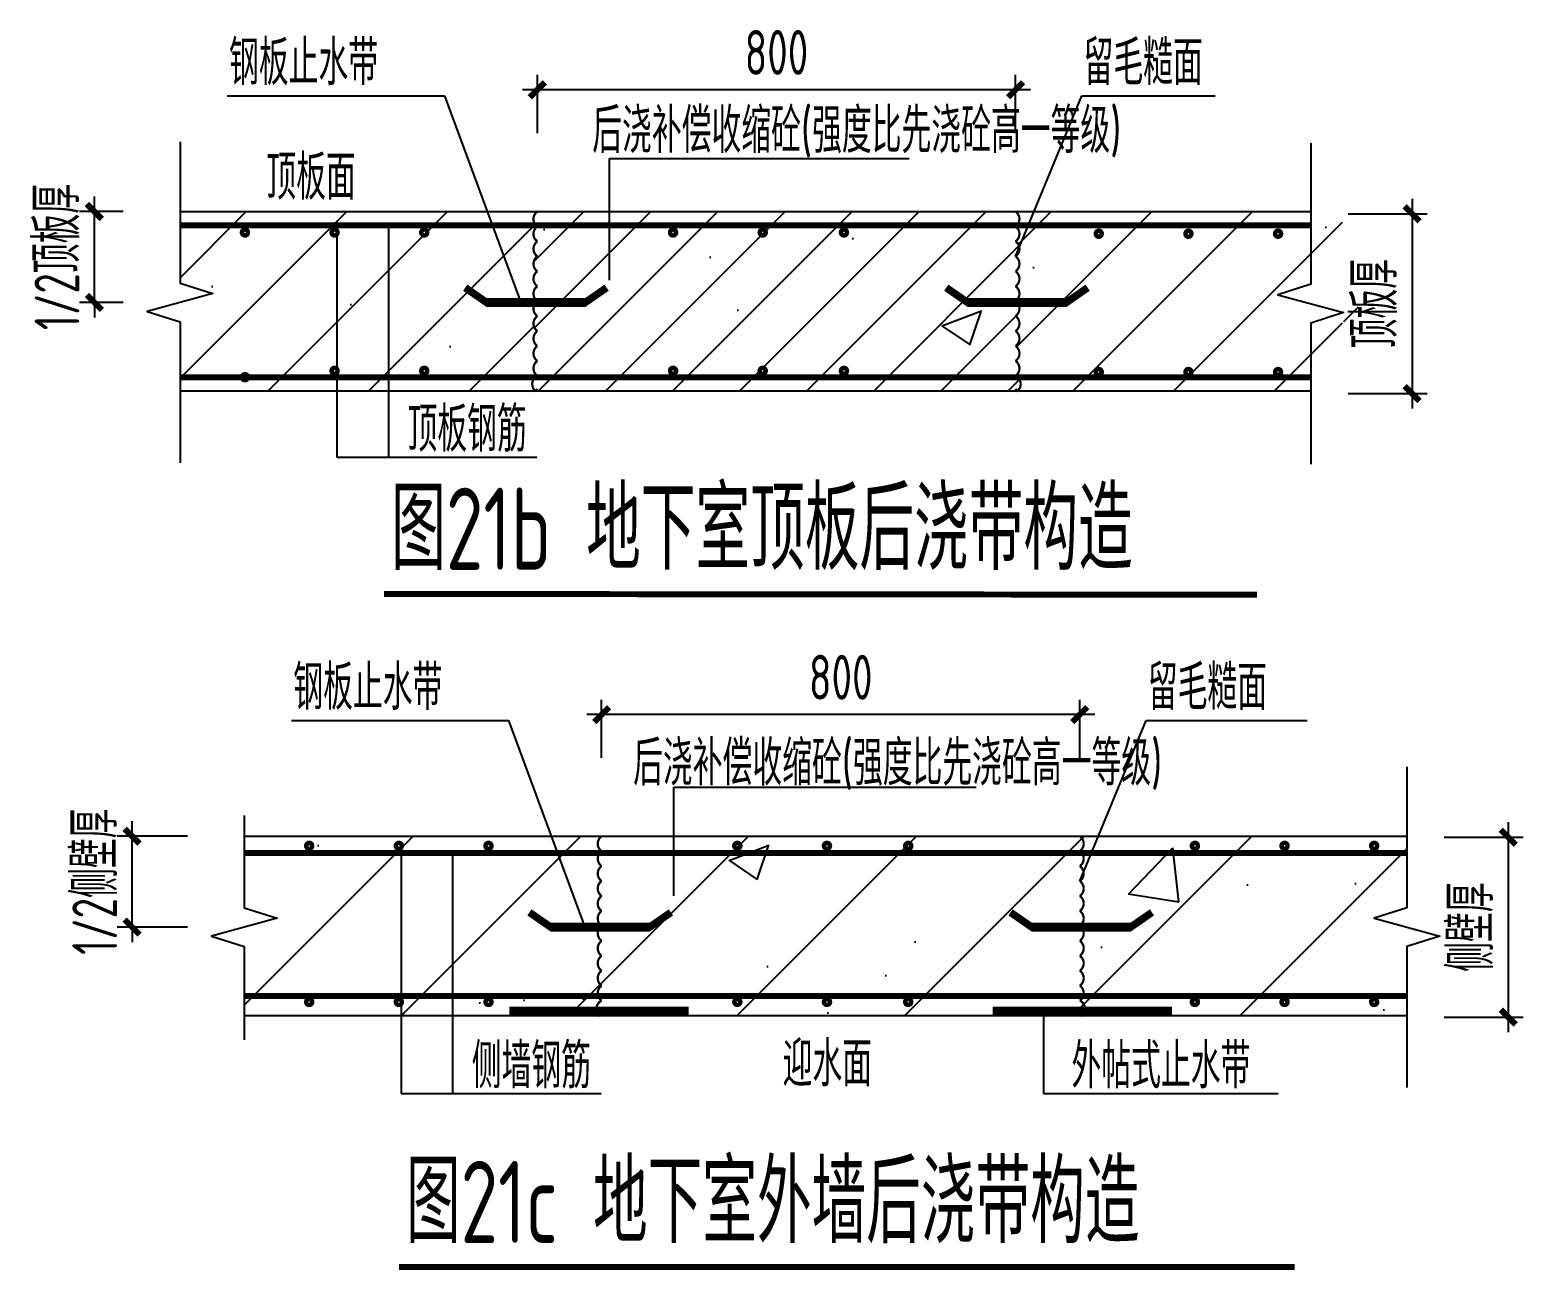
# Model space of a CAD drawing. Header units: millimetres. Extents: x -981077 to -572908, y -546666 to -409449.
# Drawn here: x -770916 to -760922, y -523890 to -515588 of the extents above; entities that cross this region are included whole.
import ezdxf

# ---------------------------------------------------------------- set-up
doc = ezdxf.new("R2010")
doc.units = ezdxf.units.MM
doc.header["$LTSCALE"] = 1000
for name, color, linetype in [('HZ', 7, 'Continuous'), ('mb-标准层', 7, 'Continuous'), ('TEXT', 6, 'Continuous'), ('THIN', 7, 'Continuous')]:
    doc.layers.add(name, color=color, linetype=linetype)
doc.styles.add('TSSD_Dimension', font='tssdeng.shx', dxfattribs={"width": 0.7, "bigfont": 'tssdchn.shx'})
doc.dimstyles.new('TSSD_25_100', dxfattribs={"dimtxt": 300, "dimasz": 100, "dimexe": 100, "dimexo": 250, "dimgap": 100, "dimtad": 1, "dimdec": 0, "dimlfac": 0.25, "dimzin": 0, "dimdsep": 46, "dimtxsty": 'TSSD_Dimension', "dimblk": 'ARCHTICK', "dimcen": 0, "dimdle": 100, "dimclrt": 7, "dimadec": 0, "dimazin": 0, "dimtfac": 1, "dimtdec": 0, "dimtix": 1, "dimtmove": 2, "dimatfit": 3, "dimldrblk": '_TSDBK', "dimfxl": 1, "dimtolj": 1, "dimtzin": 0, "dimarcsym": 0})
pattern_1 = [(50, (-96258.9, -11661.5), (2732.77, -239.086), [285.75, -3143.25]), (355, (-96259, -11661.5), (-528.64, 2865.85), [228.6, -2514.6]), (100.451, (-96031.2, -11681.5), (2204.14, 2626.75), [242.85, -2671.35]), (46.1842, (-96259, -10899.5), (4066.19, -630.63), [428.62, -4714.87]), (96.6356, (-95920, -10952), (3561.06, 3711.38), [364.27, -4007.02]), (351.184, (-96259, -10899.5), (3561.07, 3711.38), [342.9, -3771.9]), (21, (-95877.9, -11090), (2274.223, -1533.983), [285.75, -3143.25]), (326, (-95878, -11090), (927.03, 2762.82), [228.6, -2514.6]), (71.4514, (-95688.4, -11218), (3201.25, 1228.84), [242.85, -2671.35]), (37.5, (-96258.9, -11661.5), (46.329, 1268.326), [0, -2484.12, 0, -2552.7, 0, -2524.125]), (7.5, (-96258.9, -11661.5), (1002.295, 1502.709), [0, -1455.42, 0, -2426.97, 0, -962.025]), (327.5, (-97108.5, -11661.5), (2033.859, -85.931), [0, -952.5, 0, -2971.8, 0, -3943.35]), (317.5, (-97489.5, -11661.5), (2221.938, 381.397), [0, -1238.25, 0, -1973.58, 0, -2800.35])]
pattern_2 = [(45, (-96258.9, -11661.54), (-561.266, 561.266), [])]
pattern_3 = [(50, (-96689, -13609.7), (2732.77, -239.086), [285.75, -3143.25]), (355, (-96689, -13609.7), (-528.64, 2865.85), [228.6, -2514.6]), (100.451, (-96461.3, -13629.6), (2204.14, 2626.75), [242.85, -2671.35]), (46.1842, (-96689, -12847.7), (4066.19, -630.63), [428.62, -4714.87]), (96.6356, (-96350, -12900.2), (3561.06, 3711.38), [364.27, -4007.02]), (351.184, (-96689, -12847.7), (3561.07, 3711.38), [342.9, -3771.9]), (21, (-96308, -13038.2), (2274.223, -1533.983), [285.75, -3143.25]), (326, (-96308, -13038.2), (927.03, 2762.82), [228.6, -2514.6]), (71.4514, (-96118.5, -13166), (3201.25, 1228.84), [242.85, -2671.35]), (37.5, (-96689, -13609.7), (46.329, 1268.326), [0, -2484.12, 0, -2552.7, 0, -2524.125]), (7.5, (-96689, -13609.7), (1002.295, 1502.709), [0, -1455.42, 0, -2426.97, 0, -962.025]), (327.5, (-97538.6, -13609.7), (2033.859, -85.931), [0, -952.5, 0, -2971.8, 0, -3943.35]), (317.5, (-97919.6, -13609.7), (2221.938, 381.397), [0, -1238.25, 0, -1973.58, 0, -2800.35])]

# ---------------------------------------------------------------- blocks, each defined once
blk = doc.blocks.new('_ArchTick')
at = {"color": 0, "linetype": 'ByBlock', "const_width": 0.4}
blk.add_lwpolyline([(-0.5, -0.5), (0.5, 0.5)], dxfattribs=at)
blk = doc.blocks.new('*D131')
at = {"layer": 'Defpoints', "color": 0}
for p in [(4272.1, 4456.3), (4272.1, 3916.5), (7472.1, 3916.5)]:
    blk.add_point(p, dxfattribs=at)
at = {"layer": 'THIN', "color": 0, "lineweight": -2}
for p, q in [((4272.1, 4166.5), (4272.1, 4556.3)), ((7472.1, 4166.5), (7472.1, 4556.3)), ((7572.1, 4456.3), (4172.1, 4456.3))]:
    blk.add_line(p, q, dxfattribs=at)
at = {"layer": 'THIN', "color": 0, "lineweight": -2, "xscale": 100, "yscale": 100, "zscale": 100, "rotation": 180}
blk.add_blockref('_ArchTick', (4272.1, 4456.3), dxfattribs=at)
at = {"layer": 'THIN', "color": 0, "lineweight": -2, "xscale": 100, "yscale": 100, "zscale": 100}
blk.add_blockref('_ArchTick', (7472.1, 4456.3), dxfattribs=at)
at = {"layer": 'THIN', "color": 7, "insert": (5872.1, 4706.3), "char_height": 300, "attachment_point": 5, "style": 'TSSD_Dimension'}
blk.add_mtext('\\A1;800', dxfattribs=at)
blk = doc.blocks.new('_TSDBK')
blk.add_line((-1, 0), (0, 0))
blk.add_lwpolyline([(-0.7, -0.7, 0.5, 0.5, 0), (0.7, 0.7, 0.5, 0.5, 0)], format="xyseb")
blk = doc.blocks.new('*D132')
at = {"layer": 'Defpoints', "color": 0}
for p in [(9661.1, 3635.6), (9661.1, 2431.6), (10339, 2431.6)]:
    blk.add_point(p, dxfattribs=at)
at = {"layer": 'THIN', "color": 0, "lineweight": -2}
for p, q in [((10339, 3735.6), (10339, 2331.6)), ((9911.1, 3635.6), (10439, 3635.6)), ((9911.1, 2431.6), (10439, 2431.6))]:
    blk.add_line(p, q, dxfattribs=at)
at = {"layer": 'THIN', "color": 0, "lineweight": -2, "xscale": 100, "yscale": 100, "zscale": 100}
for p, rotation in [((10339, 3635.6), 90), ((10339, 2431.6), 270)]:
    blk.add_blockref('_ArchTick', p, dxfattribs=dict(at, rotation=rotation))
at = {"layer": 'THIN', "color": 7, "insert": (10089, 3033.6), "char_height": 300, "attachment_point": 5, "rotation": 90, "style": 'TSSD_Dimension'}
blk.add_mtext('\\A1;侧壁厚', dxfattribs=at)
blk = doc.blocks.new('*D133')
at = {"layer": 'Defpoints', "color": 0}
for p in [(1129.8, 3642.1), (1749.5, 3642.1), (1749.5, 3033.6)]:
    blk.add_point(p, dxfattribs=at)
at = {"layer": 'THIN', "color": 0, "lineweight": -2}
for p, q in [((1129.8, 3642.1), (1129.8, 3742.1)), ((1499.5, 3642.1), (1029.8, 3642.1)), ((1129.8, 3033.6), (1129.8, 3642.1)), ((1499.5, 3033.6), (1029.8, 3033.6)), ((1129.8, 3033.6), (1129.8, 2933.6))]:
    blk.add_line(p, q, dxfattribs=at)
at = {"layer": 'THIN', "color": 0, "lineweight": -2, "xscale": 100, "yscale": 100, "zscale": 100}
for p, rotation in [((1129.8, 3642.1), 270), ((1129.8, 3033.6), 90)]:
    blk.add_blockref('_ArchTick', p, dxfattribs=dict(at, rotation=rotation))
at = {"layer": 'THIN', "color": 7, "insert": (879.8, 3337.8), "char_height": 300, "attachment_point": 5, "rotation": 90, "style": 'TSSD_Dimension'}
blk.add_mtext('\\A1;1/2侧壁厚', dxfattribs=at)
blk = doc.blocks.new('*D134')
at = {"layer": 'Defpoints', "color": 0}
for p in [(9017.8, 7808.9), (9017.8, 6604.9), (9695.6, 6604.9)]:
    blk.add_point(p, dxfattribs=at)
at = {"layer": 'THIN', "color": 0, "lineweight": -2}
for p, q in [((9695.6, 7908.9), (9695.6, 6504.9)), ((9267.8, 7808.9), (9795.6, 7808.9)), ((9267.8, 6604.9), (9795.6, 6604.9))]:
    blk.add_line(p, q, dxfattribs=at)
at = {"layer": 'THIN', "color": 0, "lineweight": -2, "xscale": 100, "yscale": 100, "zscale": 100}
for p, rotation in [((9695.6, 7808.9), 90), ((9695.6, 6604.9), 270)]:
    blk.add_blockref('_ArchTick', p, dxfattribs=dict(at, rotation=rotation))
at = {"layer": 'THIN', "color": 7, "insert": (9445.6, 7206.9), "char_height": 300, "attachment_point": 5, "rotation": 90, "style": 'TSSD_Dimension'}
blk.add_mtext('\\A1;顶板厚', dxfattribs=at)
blk = doc.blocks.new('*D135')
at = {"layer": 'Defpoints', "color": 0}
for p in [(3842, 8638.7), (3842, 8099), (7042, 8099)]:
    blk.add_point(p, dxfattribs=at)
at = {"layer": 'THIN', "color": 0, "lineweight": -2}
for p, q in [((3842, 8349), (3842, 8738.7)), ((7042, 8349), (7042, 8738.7)), ((7142, 8638.7), (3742, 8638.7))]:
    blk.add_line(p, q, dxfattribs=at)
at = {"layer": 'THIN', "color": 0, "lineweight": -2, "xscale": 100, "yscale": 100, "zscale": 100, "rotation": 180}
blk.add_blockref('_ArchTick', (3842, 8638.7), dxfattribs=at)
at = {"layer": 'THIN', "color": 0, "lineweight": -2, "xscale": 100, "yscale": 100, "zscale": 100}
blk.add_blockref('_ArchTick', (7042, 8638.7), dxfattribs=at)
at = {"layer": 'THIN', "color": 7, "insert": (5442, 8888.7), "char_height": 300, "attachment_point": 5, "style": 'TSSD_Dimension'}
blk.add_mtext('\\A1;800', dxfattribs=at)
blk = doc.blocks.new('*D144')
at = {"layer": 'Defpoints', "color": 0}
for p in [(877.2, 7823.6), (1319.4, 7823.6), (1319.4, 7215.2)]:
    blk.add_point(p, dxfattribs=at)
at = {"layer": 'THIN', "color": 0, "lineweight": -2}
for p, q in [((877.2, 7823.6), (877.2, 7923.6)), ((1069.4, 7823.6), (777.2, 7823.6)), ((877.2, 7215.2), (877.2, 7823.6)), ((1069.4, 7215.2), (777.2, 7215.2)), ((877.2, 7215.2), (877.2, 7115.2))]:
    blk.add_line(p, q, dxfattribs=at)
at = {"layer": 'THIN', "color": 0, "lineweight": -2, "xscale": 100, "yscale": 100, "zscale": 100}
for p, rotation in [((877.2, 7823.6), 270), ((877.2, 7215.2), 90)]:
    blk.add_blockref('_ArchTick', p, dxfattribs=dict(at, rotation=rotation))
at = {"layer": 'THIN', "color": 7, "insert": (627.2, 7519.4), "char_height": 300, "attachment_point": 5, "rotation": 90, "style": 'TSSD_Dimension'}
blk.add_mtext('\\A1;1/2顶板厚', dxfattribs=at)
blk = doc.blocks.new('A$C19FE7155')
at = {"layer": 'THIN'}
h = blk.add_hatch(dxfattribs=at)
h.set_pattern_fill('AR-CONC', color=256, scale=15, style=0)
h.set_pattern_definition(pattern_3)
h.paths.add_polyline_path([(3842, 7623.6, -0.520567), (3842, 7723.6, -0.520567), (3842, 7823.6), (1450.4, 7823.6), (1450.4, 7345.2), (1670.4, 7275.2), (1230.4, 7155.2), (1450.4, 7085.2), (1450.4, 6623.6), (3825, 6623.6, -0.138898), (3826.1, 6624.9, -0.520567), (3842, 6723.6, -0.520567), (3842, 6823.6, -0.520567), (3842, 6923.6, -0.520567), (3842, 7023.6, -0.520567), (3842, 7123.6, -0.520567), (3842, 7223.6, -0.520567), (3842, 7323.6, -0.520567), (3842, 7423.6, -0.520567), (3842, 7523.6, -0.520567)])
h.paths.add_polyline_path([(7042, 7823.6, -0.520567), (7042, 7723.6, -0.520567), (7042, 7623.6, -0.520567), (7042, 7523.6, -0.520567), (7042, 7423.6, -0.520567), (7042, 7323.6, -0.520567), (7042, 7223.6, -0.520567), (7042, 7123.6, -0.520567), (7042, 7023.6, -0.520567), (7042, 6923.6, -0.520567), (7042, 6823.6, -0.520567), (7042, 6723.6, -0.520567), (7057.9, 6624.9, -0.138898), (7059, 6623.6), (9231, 6623.6), (9231, 7085.2), (9451, 7155.2), (9011, 7275.2), (9231, 7345.2), (9231, 7823.6)])
h = blk.add_hatch(dxfattribs=at)
h.set_pattern_fill('ANSI31', color=256, scale=150, style=0)
h.set_pattern_definition([(45, (-90416.66, -7480), (-336.7596, 336.7596), [])])
h.paths.add_polyline_path([(1450.4, 7823.6), (1450.4, 7345.2), (1670.4, 7275.2), (1230.4, 7155.2), (1450.4, 7085.2), (1450.4, 6623.6), (3825, 6623.6, -0.138898), (3826.1, 6624.9, -0.520567), (3842, 6723.6, -0.520567), (3842, 6823.6, -0.520567), (3842, 6923.6, -0.520567), (3842, 7023.6, -0.520567), (3842, 7123.6, -0.520567), (3842, 7223.6, -0.520567), (3842, 7323.6, -0.520567), (3842, 7423.6, -0.520567), (3842, 7523.6, -0.520567), (3842, 7623.6, -0.520567), (3842, 7723.6, -0.520567), (3842, 7823.6)])
h.paths.add_polyline_path([(7042, 7223.6, -0.520567), (7042, 7123.6, -0.520567), (7042, 7023.6, -0.520567), (7042, 6923.6, -0.520567), (7042, 6823.6, -0.520567), (7042, 6723.6, -0.520567), (7057.9, 6624.9, -0.138898), (7059, 6623.6), (9231, 6623.6), (9231, 7085.2), (9451, 7155.2), (9011, 7275.2), (9231, 7345.2), (9231, 7823.6), (7042, 7823.6, -0.520567), (7042, 7723.6, -0.520567), (7042, 7623.6, -0.520567), (7042, 7523.6, -0.520567), (7042, 7423.6, -0.520567), (7042, 7323.6, -0.520567)])
h = blk.add_hatch(dxfattribs=at)
h.set_pattern_fill('ANSI31', color=256, scale=100, style=0)
h.set_pattern_definition([(45, (-96688.98, -7479.98), (-224.5064, 224.5064), [])])
h.paths.add_polyline_path([(3842, 7823.6, 0.520567), (3842, 7723.6, 0.520567), (3842, 7623.6, 0.520567), (3842, 7523.6, 0.520567), (3842, 7423.6, 0.520567), (3842, 7323.6, 0.520567), (3842, 7223.6, 0.520567), (3842, 7123.6, 0.520567), (3842, 7023.6, 0.520567), (3842, 6923.6, 0.520567), (3842, 6823.6, 0.520567), (3842, 6723.6, 0.530239), (3827.5, 6623.6), (7056.5, 6623.6, 0.530239), (7042, 6723.6, 0.520567), (7042, 6823.6, 0.520567), (7042, 6923.6, 0.520567), (7042, 7023.6, 0.520567), (7042, 7123.6, 0.520567), (7042, 7223.6, 0.520567), (7042, 7323.6, 0.520567), (7042, 7423.6, 0.520567), (7042, 7523.6, 0.520567), (7042, 7623.6, 0.520567), (7042, 7723.6, 0.520567), (7042, 7823.6)])
h = blk.add_hatch(dxfattribs=at)
h.set_pattern_fill('AR-CONC', color=256, scale=15, style=0)
h.set_pattern_definition(pattern_3)
h.paths.add_polyline_path([(3842, 7823.6, 0.520567), (3842, 7723.6, 0.520567), (3842, 7623.6, 0.520567), (3842, 7523.6, 0.520567), (3842, 7423.6, 0.520567), (3842, 7323.6, 0.520567), (3842, 7223.6, 0.520567), (3842, 7123.6, 0.520567), (3842, 7023.6, 0.520567), (3842, 6923.6, 0.520567), (3842, 6823.6, 0.520567), (3842, 6723.6, 0.530239), (3827.5, 6623.6), (7056.5, 6623.6, 0.530239), (7042, 6723.6, 0.520567), (7042, 6823.6, 0.520567), (7042, 6923.6, 0.520567), (7042, 7023.6, 0.520567), (7042, 7123.6, 0.520567), (7042, 7223.6, 0.520567), (7042, 7323.6, 0.520567), (7042, 7423.6, 0.520567), (7042, 7523.6, 0.520567), (7042, 7623.6, 0.520567), (7042, 7723.6, 0.520567), (7042, 7823.6)])
h = blk.add_hatch(dxfattribs=at)
h.set_pattern_fill('ANSI31', color=256, scale=250, style=0)
h.set_pattern_definition(pattern_2)
h.paths.add_polyline_path([(1880.5, 3642.1), (1880.5, 3163.6), (2100.5, 3093.6), (1660.5, 2973.6), (1880.5, 2903.6), (1880.5, 2442.1), (4255.1, 2442.1, -0.138898), (4256.2, 2443.3, -0.520567), (4272.1, 2542.1, -0.520567), (4272.1, 2642.1, -0.520567), (4272.1, 2742.1, -0.520567), (4272.1, 2842.1, -0.520567), (4272.1, 2942.1, -0.520567), (4272.1, 3042.1, -0.520567), (4272.1, 3142.1, -0.520567), (4272.1, 3242.1, -0.520567), (4272.1, 3342.1, -0.520567), (4272.1, 3442.1, -0.520567), (4272.1, 3542.1, -0.520567), (4272.1, 3642.1)])
h.paths.add_polyline_path([(7472.1, 3042.1, -0.520567), (7472.1, 2942.1, -0.520567), (7472.1, 2842.1, -0.520567), (7472.1, 2742.1, -0.520567), (7472.1, 2642.1, -0.520567), (7472.1, 2542.1, -0.520567), (7488, 2443.3, -0.138898), (7489.1, 2442.1), (9661.1, 2442.1), (9661.1, 2903.6), (9881.1, 2973.6), (9441.1, 3093.6), (9661.1, 3163.6), (9661.1, 3642.1), (7472.1, 3642.1, -0.520567), (7472.1, 3542.1, -0.520567), (7472.1, 3442.1, -0.520567), (7472.1, 3342.1, -0.520567), (7472.1, 3242.1, -0.520567), (7472.1, 3142.1, -0.520567)])
h = blk.add_hatch(dxfattribs=at)
h.set_pattern_fill('AR-CONC', color=256, scale=15, style=0)
h.set_pattern_definition(pattern_1)
h.paths.add_polyline_path([(4272.1, 3442.1, -0.520567), (4272.1, 3542.1, -0.520567), (4272.1, 3642.1), (1880.5, 3642.1), (1880.5, 3163.6), (2100.5, 3093.6), (1660.5, 2973.6), (1880.5, 2903.6), (1880.5, 2442.1), (4255.1, 2442.1, -0.138898), (4256.2, 2443.3, -0.520567), (4272.1, 2542.1, -0.520567), (4272.1, 2642.1, -0.520567), (4272.1, 2742.1, -0.520567), (4272.1, 2842.1, -0.520567), (4272.1, 2942.1, -0.520567), (4272.1, 3042.1, -0.520567), (4272.1, 3142.1, -0.520567), (4272.1, 3242.1, -0.520567), (4272.1, 3342.1, -0.520567)])
h.paths.add_polyline_path([(7472.1, 3642.1, -0.520567), (7472.1, 3542.1, -0.520567), (7472.1, 3442.1, -0.520567), (7472.1, 3342.1, -0.520567), (7472.1, 3242.1, -0.520567), (7472.1, 3142.1, -0.520567), (7472.1, 3042.1, -0.520567), (7472.1, 2942.1, -0.520567), (7472.1, 2842.1, -0.520567), (7472.1, 2742.1, -0.520567), (7472.1, 2642.1, -0.520567), (7472.1, 2542.1, -0.520567), (7488, 2443.3, -0.138898), (7489.1, 2442.1), (9661.1, 2442.1), (9661.1, 2903.6), (9881.1, 2973.6), (9441.1, 3093.6), (9661.1, 3163.6), (9661.1, 3642.1)])
h = blk.add_hatch(dxfattribs=at)
h.set_pattern_fill('AR-CONC', color=256, scale=15, style=0)
h.set_pattern_definition(pattern_1)
h.paths.add_polyline_path([(4272.1, 3642.1, 0.520567), (4272.1, 3542.1, 0.520567), (4272.1, 3442.1, 0.520567), (4272.1, 3342.1, 0.520567), (4272.1, 3242.1, 0.520567), (4272.1, 3142.1, 0.520567), (4272.1, 3042.1, 0.520567), (4272.1, 2942.1, 0.520567), (4272.1, 2842.1, 0.520567), (4272.1, 2742.1, 0.520567), (4272.1, 2642.1, 0.520567), (4272.1, 2542.1, 0.530239), (4257.6, 2442.1), (7486.6, 2442.1, 0.530239), (7472.1, 2542.1, 0.520567), (7472.1, 2642.1, 0.520567), (7472.1, 2742.1, 0.520567), (7472.1, 2842.1, 0.520567), (7472.1, 2942.1, 0.520567), (7472.1, 3042.1, 0.520567), (7472.1, 3142.1, 0.520567), (7472.1, 3242.1, 0.520567), (7472.1, 3342.1, 0.520567), (7472.1, 3442.1, 0.520567), (7472.1, 3542.1, 0.520567), (7472.1, 3642.1)])
h = blk.add_hatch(dxfattribs=at)
h.set_pattern_fill('ANSI31', color=256, scale=250, style=0)
h.set_pattern_definition(pattern_2)
h.paths.add_polyline_path([(4272.1, 3642.1, 0.520567), (4272.1, 3542.1, 0.520567), (4272.1, 3442.1, 0.520567), (4272.1, 3342.1, 0.520567), (4272.1, 3242.1, 0.520567), (4272.1, 3142.1, 0.520567), (4272.1, 3042.1, 0.520567), (4272.1, 2942.1, 0.520567), (4272.1, 2842.1, 0.520567), (4272.1, 2742.1, 0.520567), (4272.1, 2642.1, 0.520567), (4272.1, 2542.1, 0.530239), (4257.6, 2442.1), (7486.6, 2442.1, 0.530239), (7472.1, 2542.1, 0.520567), (7472.1, 2642.1, 0.520567), (7472.1, 2742.1, 0.520567), (7472.1, 2842.1, 0.520567), (7472.1, 2942.1, 0.520567), (7472.1, 3042.1, 0.520567), (7472.1, 3142.1, 0.520567), (7472.1, 3242.1, 0.520567), (7472.1, 3342.1, 0.520567), (7472.1, 3442.1, 0.520567), (7472.1, 3542.1, 0.520567), (7472.1, 3642.1)])
at = {"layer": 'HZ', "ltscale": 0.2, "const_width": 40}
for points in [[(2816.6, 5263.9), (8657.7, 5258.7)], [(2915.2, 757.8), (8910, 757.8)]]:
    blk.add_lwpolyline(points, dxfattribs=at)
at = {"layer": 'THIN'}
for p, q in [((1766.9, 8597.8), (3219.6, 8597.8)), ((3219.6, 8597.8), (3730.4, 7215.2)), ((7042, 7523.6), (7485.6, 8597.8)), ((7485.6, 8597.8), (8377.4, 8597.8)), ((4324.3, 8179), (6330.6, 8179)), ((4324.3, 7365.1), (4324.3, 8179)), ((1450.4, 7823.6), (9017.8, 7823.6)), ((2499.9, 7759.3), (2499.9, 6179.9)), ((2844.7, 7711.5), (2844.7, 6179.9)), ((1450.4, 6623.6), (9017.8, 6623.6)), ((2499.9, 6179.9), (3839.1, 6179.9)), ((2197, 4416.2), (3649.7, 4416.2)), ((3649.7, 4416.2), (4160.5, 3033.6)), ((7472.1, 3342.1), (7915.7, 4416.2)), ((7915.7, 4416.2), (8993.1, 4416.2)), ((4754.4, 3969.6), (6779.3, 3969.6)), ((4754.4, 3242.6), (4754.4, 3969.6)), ((1880.5, 3642.1), (9661.1, 3642.1)), ((2930, 3577.8), (2930, 1919.3)), ((3274.8, 3529.9), (3274.8, 1919.3)), ((1880.5, 2442.1), (9661.1, 2442.1)), ((7230, 2442.1), (7230, 1919.3)), ((2930, 1919.3), (4269.2, 1919.3)), ((7230, 1919.3), (8799.8, 1919.3))]:
    blk.add_line(p, q, dxfattribs=at)
for points in [[(1450.4, 8289.2), (1450.4, 7345.2), (1670.4, 7275.2), (1230.4, 7155.2), (1450.4, 7085.2), (1450.4, 6141.2)], [(9017.8, 8280.9), (9017.8, 7336.9), (8797.8, 7266.9), (9237.8, 7146.9), (9017.8, 7076.9), (9017.8, 6132.9)], [(9661.1, 4107.6), (9661.1, 3163.6), (9441.1, 3093.6), (9881.1, 2973.6), (9661.1, 2903.6), (9661.1, 1959.6)], [(1880.5, 3779.9), (1880.5, 3163.6), (2100.5, 3093.6), (1660.5, 2973.6), (1880.5, 2903.6), (1880.5, 2279.6)]]:
    blk.add_lwpolyline(points, dxfattribs=at)
at = {"layer": 'THIN', "const_width": 15}
for points in [[(3842, 7823.6, 0.520567), (3842, 7723.6, 0.520567), (3842, 7623.6, 0.520567), (3842, 7523.6, 0.520567), (3842, 7423.6, 0.520567), (3842, 7323.6, 0.520567), (3842, 7223.6, 0.520567), (3842, 7123.6, 0.520567), (3842, 7023.6, 0.520567), (3842, 6923.6, 0.520567), (3842, 6823.6, 0.520567), (3842, 6723.6, 0.520567), (3826.1, 6624.9, 0.520567), (3825.9, 6619.8, 0.095278), (3842, 6636.4, 0.095278)], [(7042, 7823.6, -0.520567), (7042, 7723.6, -0.520567), (7042, 7623.6, -0.520567), (7042, 7523.6, -0.520567), (7042, 7423.6, -0.520567), (7042, 7323.6, -0.520567), (7042, 7223.6, -0.520567), (7042, 7123.6, -0.520567), (7042, 7023.6, -0.520567), (7042, 6923.6, -0.520567), (7042, 6823.6, -0.520567), (7042, 6723.6, -0.520567), (7057.9, 6624.9, -0.520567), (7058, 6619.8, -0.095278), (7042, 6636.4, -0.095278)], [(4272.1, 3642.1, 0.520567), (4272.1, 3542.1, 0.520567), (4272.1, 3442.1, 0.520567), (4272.1, 3342.1, 0.520567), (4272.1, 3242.1, 0.520567), (4272.1, 3142.1, 0.520567), (4272.1, 3042.1, 0.520567), (4272.1, 2942.1, 0.520567), (4272.1, 2842.1, 0.520567), (4272.1, 2742.1, 0.520567), (4272.1, 2642.1, 0.520567), (4272.1, 2542.1, 0.520567), (4256.2, 2443.3, 0.520567), (4256, 2438.3, 0.095278), (4272.1, 2454.8, 0.095278)], [(7472.1, 3642.1, -0.520567), (7472.1, 3542.1, -0.520567), (7472.1, 3442.1, -0.520567), (7472.1, 3342.1, -0.520567), (7472.1, 3242.1, -0.520567), (7472.1, 3142.1, -0.520567), (7472.1, 3042.1, -0.520567), (7472.1, 2942.1, -0.520567), (7472.1, 2842.1, -0.520567), (7472.1, 2742.1, -0.520567), (7472.1, 2642.1, -0.520567), (7472.1, 2542.1, -0.520567), (7488, 2443.3, -0.520567), (7488.1, 2438.3, -0.095278), (7472.1, 2454.8, -0.095278)]]:
    blk.add_lwpolyline(points, format="xyb", dxfattribs=at)
at = {"layer": 'THIN', "color": 1, "const_width": 40}
for points in [[(1450.4, 7731.1), (9017.8, 7731.1)], [(1450.4, 6713.4), (9017.8, 6713.4)], [(1880.5, 3529.9), (9661.1, 3529.9)], [(1880.5, 2573.6), (9661.1, 2573.6)]]:
    blk.add_lwpolyline(points, dxfattribs=at)
for points in [[(1869.9, 7683.5, 1), (1899.9, 7683.5, 1)], [(2469.9, 7683.5, 1), (2499.9, 7683.5, 1)], [(3069.9, 7683.5, 1), (3099.9, 7683.5, 1)], [(4735, 7683.5, 1), (4765, 7683.5, 1)], [(5335, 7683.5, 1), (5365, 7683.5, 1)], [(5878.7, 7683.5, 1), (5908.7, 7683.5, 1)], [(7583.9, 7675.2, 1), (7613.9, 7675.2, 1)], [(8183.9, 7675.2, 1), (8213.9, 7675.2, 1)], [(8783.9, 7675.2, 1), (8813.9, 7675.2, 1)], [(1869.9, 6714.7, 1), (1899.9, 6714.7, 1)], [(2469.9, 6757.6, 1), (2499.9, 6757.6, 1)], [(3069.9, 6757.6, 1), (3099.9, 6757.6, 1)], [(4735, 6757.6, 1), (4765, 6757.6, 1)], [(5335, 6757.6, 1), (5365, 6757.6, 1)], [(5878.7, 6757.6, 1), (5908.7, 6757.6, 1)], [(7583.9, 6749.3, 1), (7613.9, 6749.3, 1)], [(8183.9, 6749.3, 1), (8213.9, 6749.3, 1)], [(8783.9, 6749.3, 1), (8813.9, 6749.3, 1)], [(2300, 3577.8, 1), (2330, 3577.8, 1)], [(2900, 3577.8, 1), (2930, 3577.8, 1)], [(3500, 3577.8, 1), (3530, 3577.8, 1)], [(5165.1, 3577.8, 1), (5195.1, 3577.8, 1)], [(5765.1, 3577.8, 1), (5795.1, 3577.8, 1)], [(6308.8, 3577.8, 1), (6338.8, 3577.8, 1)], [(8227.2, 3577.8, 1), (8257.2, 3577.8, 1)], [(8827.2, 3577.8, 1), (8857.2, 3577.8, 1)], [(9427.2, 3577.8, 1), (9457.2, 3577.8, 1)], [(2300, 2533.1, 1), (2330, 2533.1, 1)], [(2900, 2533.1, 1), (2930, 2533.1, 1)], [(3500, 2533.1, 1), (3530, 2533.1, 1)], [(5165.1, 2533.1, 1), (5195.1, 2533.1, 1)], [(5765.1, 2533.1, 1), (5795.1, 2533.1, 1)], [(6308.8, 2533.1, 1), (6338.8, 2533.1, 1)], [(8227.2, 2533.1, 1), (8257.2, 2533.1, 1)], [(8827.2, 2533.1, 1), (8857.2, 2533.1, 1)], [(9427.2, 2533.1, 1), (9457.2, 2533.1, 1)]]:
    blk.add_lwpolyline(points, format="xyb", close=True, dxfattribs=at)
at = {"layer": 'THIN'}
for points in [[(3359.1, 7313.8, 50, 50, 0), (3501.5, 7215.2, 60, 60, 0), (4163.1, 7215.2, 50, 50, 0), (4305.5, 7313.8, 50, 50, 0)], [(6578.5, 7313.8, 50, 50, 0), (6720.9, 7215.2, 60, 60, 0), (7382.4, 7215.2, 50, 50, 0), (7524.8, 7313.8, 50, 50, 0)], [(3789.2, 3132.3, 50, 50, 0), (3931.6, 3033.6, 60, 60, 0), (4593.1, 3033.6, 50, 50, 0), (4735.6, 3132.3, 50, 50, 0)], [(7008.6, 3132.3, 50, 50, 0), (7151, 3033.6, 60, 60, 0), (7812.5, 3033.6, 50, 50, 0), (7954.9, 3132.3, 50, 50, 0)]]:
    blk.add_lwpolyline(points, format="xyseb", dxfattribs=at)
at = {"layer": 'THIN', "const_width": 60}
for points in [[(3655.2, 2472.1), (4855.2, 2472.1)], [(8089, 2472.1), (6889, 2472.1)]]:
    blk.add_lwpolyline(points, dxfattribs=at)
at = {"layer": 'mb-标准层', "style": 'TSSD_Dimension', "width": 0.7}
for s, p in [('图21b 地下室顶板后浇带构造', (2863.9, 5425)), ('图21c 地下室外墙后浇带构造', (2962.5, 918.8))]:
    blk.add_text(s, height=550, dxfattribs=at).set_placement(p)
at = {"layer": 'THIN', "style": 'TSSD_Dimension', "width": 0.7}
for s, p in [('钢板止水带', (1778.7, 8669.7)), ('留毛糙面', (7497.5, 8669.7)), ('后浇补偿收缩砼(强度比先浇砼高一等级)', (4209.4, 8215.6)), ('顶板面', (2028.1, 7902.9)), ('顶板钢筋', (2973, 6215.8)), ('钢板止水带', (2208.8, 4488.2)), ('留毛糙面', (7927.6, 4488.2)), ('后浇补偿收缩砼(强度比先浇砼高一等级)', (4482.9, 3982)), ('迎水面', (5483.3, 1968.4)), ('侧墙钢筋', (3403.1, 1955.1)), ('外帖式止水带', (7416.5, 1955.1))]:
    blk.add_text(s, height=300, dxfattribs=at).set_placement(p)
at = {"layer": 'THIN'}
for base, p1, p2, picture, middle in [((3842, 8638.7), (7042, 8099), (3842, 8099), '*D135', (5442, 8888.7)), ((4272.1, 4456.3), (7472.1, 3916.5), (4272.1, 3916.5), '*D131', (5872.1, 4706.3))]:
    dim = blk.add_linear_dim(base=base, p1=p1, p2=p2, dimstyle='TSSD_25_100', dxfattribs=at)
    dim.commit()
    dim.dimension.update_dxf_attribs({"geometry": picture, "text_midpoint": middle})
for base, p1, p2, text, picture, middle in [((877.2, 7823.6), (1319.4, 7215.2), (1319.4, 7823.6), '1/2顶板厚', '*D144', (627.2, 7519.4)), ((9695.6, 6604.9), (9017.8, 7808.9), (9017.8, 6604.9), '顶板厚', '*D134', (9445.6, 7206.9)), ((1129.8, 3642.1), (1749.5, 3033.6), (1749.5, 3642.1), '1/2侧壁厚', '*D133', (879.8, 3337.8)), ((10339, 2431.6), (9661.1, 3635.6), (9661.1, 2431.6), '侧壁厚', '*D132', (10089, 3033.6))]:
    dim = blk.add_linear_dim(base=base, p1=p1, p2=p2, angle=90, text=text, dimstyle='TSSD_25_100', dxfattribs=at)
    dim.commit()
    dim.dimension.update_dxf_attribs({"geometry": picture, "text_midpoint": middle})

msp = doc.modelspace()

# ---------------------------------------------------------------- block references
at = {"layer": 'TEXT'}
msp.add_blockref('A$C19FE7155', (-771361.266, -524628.066), dxfattribs=at)

doc.saveas('drawing.dxf')
